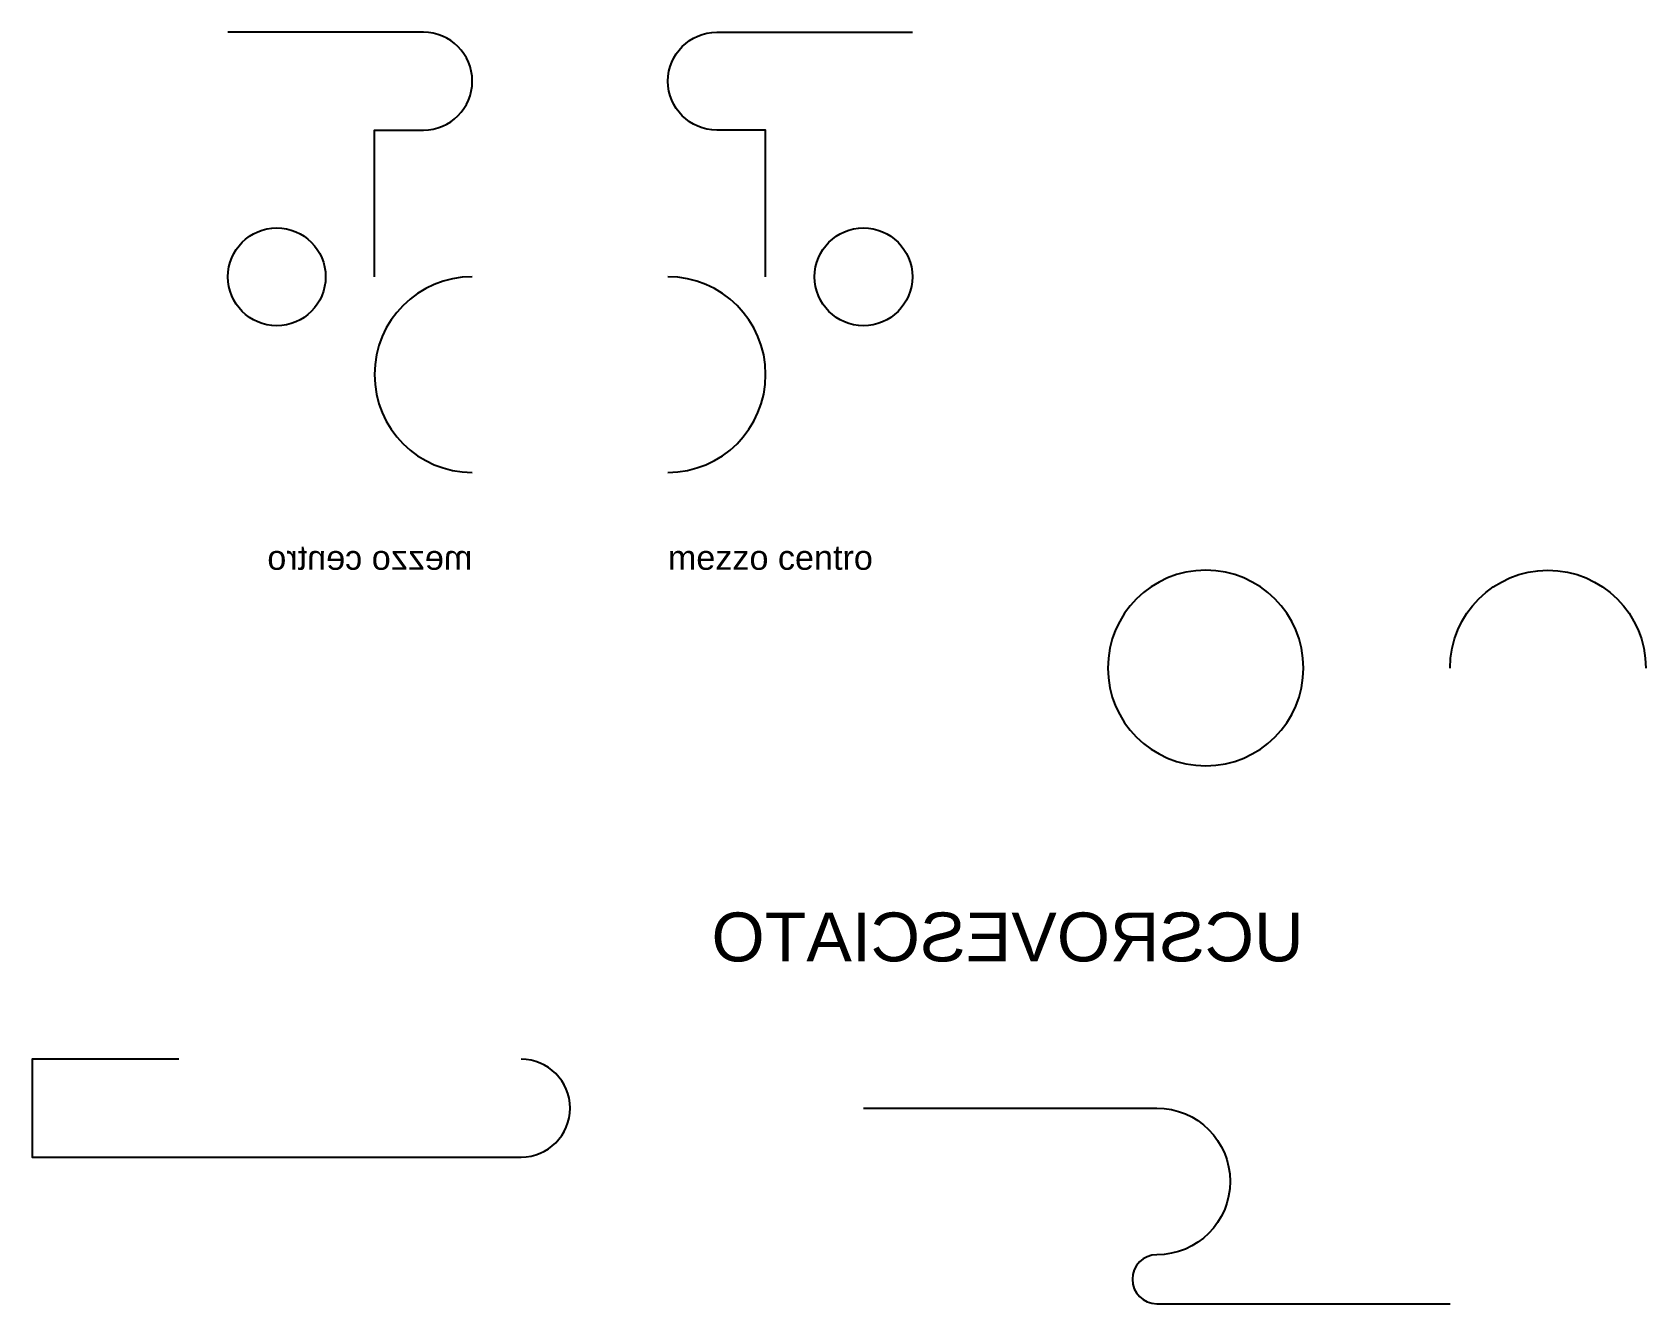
# Model space of a CAD drawing. Header units: millimetres. Extents: x -110 to 220, y -130 to 130.
import ezdxf
from ezdxf.enums import TextEntityAlignment as Align

# ---------------------------------------------------------------- set-up
doc = ezdxf.new("R2010")
doc.units = ezdxf.units.MM
doc.header["$MEASUREMENT"] = 0
doc.styles.get("Standard").update_dxf_attribs({"font": 'arial.ttf'})

msp = doc.modelspace()

# ---------------------------------------------------------------- linework, layer by layer
for points in [[(-40, 80), (-40, 110), (-30, 110, 1), (-30, 130), (-70, 130)], [(40, 80), (40, 110), (30, 110, -1), (30, 130), (70, 130)], [(-80, -80), (-110, -80), (-110, -100), (-10, -100, 1), (-10, -80, 1.579061)]]:
    msp.add_lwpolyline(points, format="xyb")
at = {"extrusion": (0, -1e-16, -1)}
msp.add_lwpolyline([(-60, -90), (-120, -90, 1), (-120, -120, -1), (-120, -130), (-180, -130)], format="xyb", dxfattribs=at)
for centre in [(-60, 80), (60, 80)]:
    msp.add_circle(centre, 10)
at = {"extrusion": (1e-16, 0, -1)}
msp.add_circle((-130, 0), 20, dxfattribs=at)
for centre, start, end in [((-20, 60), 90, 270), ((20, 60), 270, 90)]:
    msp.add_arc(centre, 20, start, end)
msp.add_arc((-200, 0), 20, 0, 180, dxfattribs=at)

# ---------------------------------------------------------------- texts
at = {"text_generation_flag": 2}
msp.add_text('mezzo centro', height=5, dxfattribs=at).set_placement((-40.96, 22.58), align=Align.MIDDLE_CENTER)
msp.add_text('mezzo centro', height=5).set_placement((40.96, 22.58), align=Align.MIDDLE_CENTER)
at = {"extrusion": (1e-16, 0, -1)}
msp.add_text('UCSROVESCIATO', height=10, dxfattribs=at).set_placement((-150, -60))

doc.saveas('drawing.dxf')
